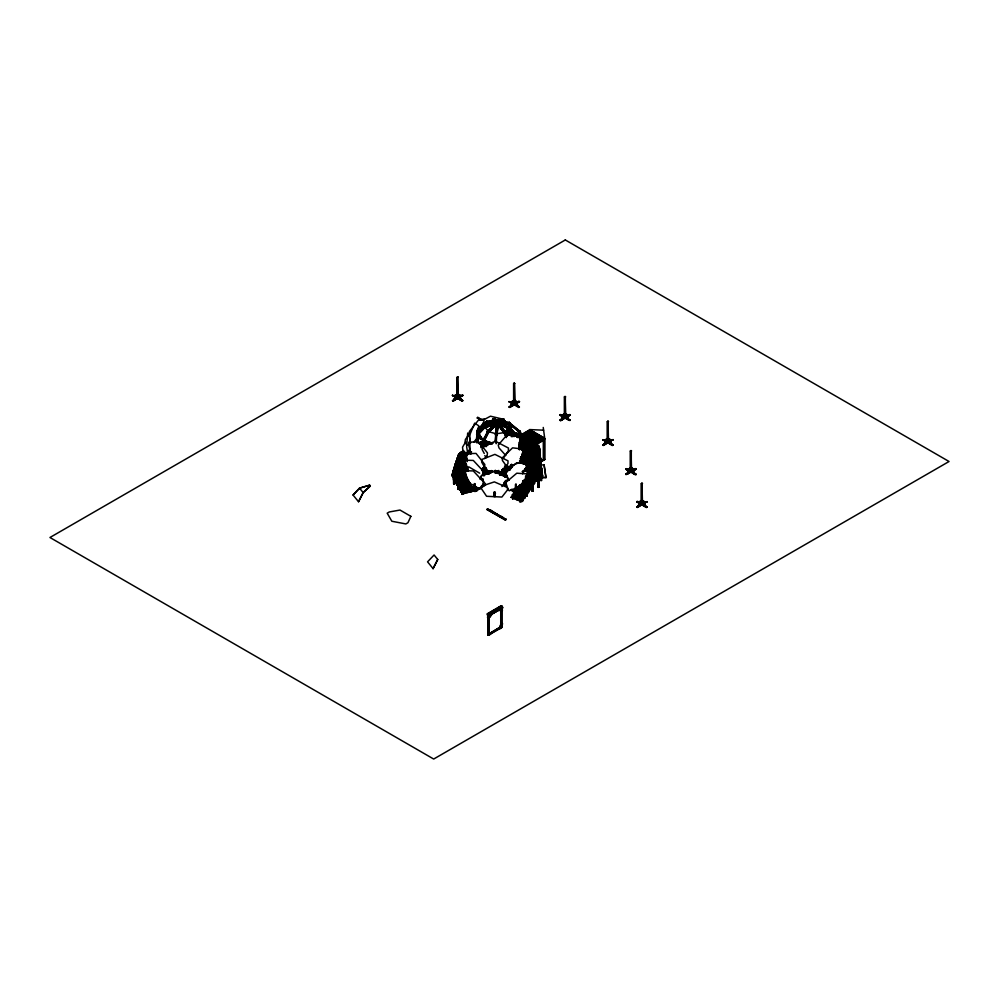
<?xml version="1.0" encoding="UTF-8"?>
<svg xmlns="http://www.w3.org/2000/svg" width="999" height="999" viewBox="0 0 999 999"><rect width="100%" height="100%" fill="white"/><g stroke="black" fill="none" stroke-linecap="round" stroke-linejoin="round"><path stroke-width="1.5" d="M495.179 473.301L495.267 470.267M493.369 423.426L485.589 422.864L485.589 422.053L499.188 422.877L504.008 420.017L504.008 419.205L499.313 421.99C499.825 423.651 495.254 423.426 495.854 421.815L494.18 419.568L487.15 422.39L485.464 425.974M499.438 422.227C510.814 417.295 488.024 420.042 487.212 422.577L485.576 426.123M499.7 424.438L498.401 422.827L496.765 422.739L495.005 424.2L494.63 422.827L483.578 426.398L483.603 427.447L494.967 423.763L494.917 422.515L495.154 423.339M495.754 470.766L495.941 472.552L495.279 471.278M495.879 442.532L497.177 425.449L501.56 424.275L497.514 422.789L501.398 423.139L497.752 424.687L501.56 423.951M495.329 441.333L495.879 432.954L496.803 433.004L496.203 443.743M495.354 442.157L495.879 432.954M495.741 441.346L496.278 432.979M495.754 442.182L496.403 432.979L495.754 442.532M496.715 424.937L495.716 434.927L496.291 424.687L498.026 424.775L498.051 425.499L495.816 424.475L487.962 432.842L496.291 424.687M496.653 434.977L497.627 424.762L496.653 434.977L498.551 424.612L504.92 433.691L498.051 425.337L499.575 424.2M497.052 434.99L498.026 424.775M506.131 436.588L504.52 432.492L509.403 428.459L508.666 423.564L502.647 420.092L499.188 422.877C499.675 424.238 505.094 423.539 510.252 424.113L510.089 423.089L499.188 422.877L499.463 422.077L509.527 422.39L509.69 423.401L509.203 422.589L508.091 422.877L509.602 423.077L520.379 431.743L519.268 432.043L508.266 423.089L509.428 422.864L508.266 423.089M499.175 421.828L502.797 419.68L502.797 418.881L497.739 421.566L497.614 422.614M497.977 422.552L498.101 421.665L502.797 418.881M501.398 423.139L498.376 423.351L498.951 421.89L504.008 419.205M496.803 424.313L494.093 425.437L497.739 424.363L497.49 426.348L496.553 426.311L496.803 424.313L493.244 424.4L493.169 423.526L496.053 423.376L495.854 421.316L496.753 421.178L497.502 423.114L493.169 423.526M494.205 495.791L495.142 495.841M511.388 435.439L511.838 432.804M511.338 436.688L511.975 432.817M512.275 436.675L512.899 432.53L510.901 432.43M518.668 448.988L520.591 439.16L519.83 436.363L507.317 434.503L498.214 445.092L498.976 447.889L505.781 455.482M476.785 442.594L477.684 434.677M498.376 422.914L496.765 422.739L495.029 424.275M502.559 423.601L508.666 423.564L502.647 420.092M469.006 433.391L469.555 431.256L478.346 420.229L484.677 418.768M504.92 433.691L498.551 424.612M499.313 424.3L505.681 433.379L506.018 432.442L499.313 424.3L505.681 433.379M498.051 425.499L499.65 424.175M468.406 454.245L470.005 448.239L469.617 435.239L467.694 433.067L466.645 446.59L467.769 454.008M467.857 451.223L465.334 458.229L465.409 475.399M465.384 458.529L467.894 451.448M467.944 451.76L465.409 458.766L466.383 458.716L465.372 458.454M467.732 454.657L469.555 449.488M468.231 453.621L469.605 449.787M504.495 432.555L498.763 425.212L504.52 432.542L497.664 433.603M509.403 428.459L501.086 425.012M501.548 610.177L496.94 609.765M501.111 623.214L499.625 627.959L500.749 625.074M500.099 627.36L501.111 624.75M500.574 628.508C506.243 616.308 497.477 630.881 501.336 628.071L502.347 623.925M476.848 437.937L480.232 429.27M506.018 433.254L499.475 424.762L500.212 423.101L510.939 427.784L510.839 428.821L499.925 423.788M463.561 456.843L458.042 455.994L458.566 454.545L465.197 455.569M464.06 459.727L457.155 458.653L458.042 456.418L463.561 457.28M457.155 458.653L458.391 456.006L458.279 457.442M464.56 462.599L456.281 461.326L457.155 459.09L464.06 460.164M455.394 468.668L455.394 463.661L456.281 461.763L465.934 463.261M456.281 461.326L457.155 459.09M455.631 463.474L465.047 465.484M455.769 463.186L456.281 461.763M467.544 467.257L466.933 468.581L454.508 466.658L455.394 464.435L465.384 465.984M454.508 466.658L455.394 464.76M455.631 464.348L455.769 462.862L465.422 464.36L455.744 462.924M464.66 471.041L453.621 469.33L454.508 467.095L466.933 469.018L466.046 471.253M452.747 474.737L453.621 469.767L464.66 471.478M456.406 463.911L456.293 470.367M453.109 471.203L453.621 469.767M452.984 472.352L453.109 470.866L465.534 472.789L453.084 470.929M453.646 472.14L452.984 471.478L465.509 474.05M459.715 459.14L458.541 462.437M458.004 463.598L459.103 461.226M456.093 468.356L457.267 465.821M458.553 463.174L459.652 460.801M457.067 467.145L455.894 470.454M455.357 471.603L456.456 469.23M455.906 471.191L457.005 468.818M461.401 466.458L459.64 471.029M466.271 456.193L467.07 454.47M468.181 452.085L467.382 453.796M460.614 469.055L461.788 466.521M479.42 431.643L481.78 426.648L486.088 423.251M479.52 431.518L481.78 426.648M464.248 473.788L464.248 476.086L465.159 476.223M467.544 466.933L466.933 468.256L454.508 466.333M463.511 474.637L464.235 475.312M467.807 469.518L467.707 470.954L467.807 467.47M497.752 424.687L500.187 425.749L498.526 424.375L498.776 423.526M500.212 423.101L510.839 428.009L510.839 428.821M515.584 435.901L509.128 427.597L510.314 427.784L517.969 436.675M517.719 437.2L510.314 427.784M510.489 428.758L510.489 429.558L499.475 424.762M510.489 429.558L499.575 424.538M510.839 429.582L510.589 434.89M510.976 430.656L510.976 434.94M519.88 438.898L521.79 441.133L521.453 449.038M521.565 448.813L521.565 441.408L521.49 444.405L521.453 441.633L519.642 439.423M521.041 461.388L528.421 462.375L520.554 461.063L520.791 460.214L528.658 461.526M524.487 452.035L539.947 452.135L524.15 453.009M522.277 460.539L520.791 458.516M528.209 462.487L528.558 461.413L521.703 441.108M528.109 464.46L528.209 463.261L523.913 462.587M528.109 464.248L525.449 463.461M528.558 465.134L528.621 469.168L540.009 468.581M528.995 470.666L528.758 471.516L528.995 470.666L541.421 472.589M525.786 483.104L528.309 479.707L525.786 483.104L527.11 482.992M532.28 470.367C529.832 479.021 530.956 467.832 532.28 471.128M535.077 472.277C531.331 480.731 535.614 466.208 535.664 471.303L539.885 471.965M533.478 474.837L534.69 472.215M534.465 472.827L535.676 470.204M537.187 475.624C544.23 460.576 536.138 479.345 537.574 475.674M540.184 474.238C533.016 472.315 539.935 476.386 540.422 473.713L534.802 473.176M540.184 474.575L534.477 472.714L540.909 473.151L532.23 472.14M541.221 472.814L541.533 471.653L539.448 471.328M533.678 472.365L541.171 473.439L541.545 472.564M541.171 473.439L530.382 471.216M484.016 440.859L488.586 431.68L495.691 425.05L497.19 425.512L495.729 425.124M484.14 420.916L479.32 430.532L477.035 432.417M358.529 501.735L363.211 492.619L370.317 485.989L363.137 492.594L358.529 501.735L353.022 494.98L359.54 488.136L369.63 485.139L370.342 486.063M480.681 444.967L487.687 431.281L489.21 431.168L480.806 447.589M481.056 445.192L488.836 430.944L487.999 431.63M480.844 445.841L488.548 430.781M481.131 446.004L488.523 431.655L496.316 433.816M481.218 446.053L488.611 431.743M437.749 559.477L433.067 568.606L437.749 559.477L434.078 554.994L427.56 561.838L433.067 568.606M524.038 470.729L525.174 468.643M524.612 471.428C531.668 460.514 521.216 473.264 525.586 471.153L526.71 468.581L525.586 471.153M522.589 473.851L527.11 465.696L527.26 463.411L516.795 462.712L505.656 472.152L505.494 474.425L509.24 480.307M453.871 399.7L457.092 394.13C459.353 398.551 449.051 404.283 457.092 394.593L457.754 394.98M454.545 400.075L457.754 394.518M510.489 406.019L513.698 400.449L514.36 400.836L511.151 406.393L510.489 406.019L513.698 400.911L514.36 401.298L511.151 406.393M561.288 419.318L564.51 413.748L565.172 414.135L561.95 419.692L561.288 419.318L564.51 414.21L565.172 414.597L561.95 419.692M604.095 444.031L607.317 438.461L607.979 438.848L604.77 444.418L604.095 444.031L607.317 438.923L607.979 439.31L604.77 444.418M627.135 473.364L630.344 467.794L631.006 468.181L627.797 473.738L627.135 473.364L630.344 468.256L631.006 468.643L627.797 473.738M638.086 506.043L641.296 500.474L641.957 500.861L638.748 506.431L638.086 506.043L641.296 500.949L641.957 501.323L638.748 506.431M492.744 443.344L483.828 440.946L478.284 434.078L484.915 427.172L493.606 424.7L483.691 427.984L495.079 424.538L494.63 422.827M465.684 441.895L462.549 447.152L462.774 449.662L466.858 455.282M465.684 452.397L462.549 457.654L462.774 460.164L465.222 463.536M513.673 492.495L515.434 489.997L513.673 492.495L514.622 492.869L515.434 491.533L514.285 493.007M493.681 419.018L494.03 419.655M479.857 478.571L483.291 473.264L483.091 470.966L473.301 460.439L464.435 460.189L468.369 470.891M503.284 458.379L508.391 450.786L508.441 448.039L495.404 441.258L482.167 446.703L482.105 449.45L484.253 453.484M469.955 433.154L465.384 439.46L465.097 441.758L466.87 445.429M484.527 473.326L487.125 473.389L485.826 473.526M527.647 465.434L527.597 465.709M501.91 486.55L507.579 479.333L507.554 477.072L494.343 471.391L481.281 475.749L481.306 477.997L485.826 484.665M484.752 458.541L487.2 455.469L487.45 452.909L478.658 441.845L468.793 442.145L468.543 444.692L471.053 453.996M482.13 470.104L484.577 467.033L484.827 464.485L476.036 453.409L466.171 453.708L467.357 461.575M489.51 615.022L487.487 617.045L487.762 618.094M490.172 615.409C485.689 621.977 491.808 614.909 493.693 611.925M488.711 617.757L491.408 614.373M493.543 611.725L488.711 618.631M480.719 420.154L477.36 417.894L477.784 417.37L482.642 420.179M477.36 418.219L477.784 417.37M497.514 422.789L498.738 421.278L499.587 421.503L497.514 423.114M498.376 423.351L499.587 421.503M507.43 423.526L502.559 419.018L502.047 419.655L504.907 422.028M502.897 419.88L503.409 419.243M481.918 469.355L483.703 467.145M482.067 469.355L483.878 467.12M482.017 470.716L484.927 467.295M483.004 470.954L485.776 467.52M483.116 470.979L485.889 467.557M514.897 433.241L514.048 432.692L512.674 434.715M488.024 473.701L483.166 472.714L485.939 468.956M512.4 436.188L515.109 432.842L515.959 433.067L513.299 435.402M483.041 472.689L485.939 469.28M513.111 436.588L515.959 433.067M513.461 436.338L516.171 432.979L518.781 434.29L517.932 433.741M514.36 435.552L516.171 432.979M514.31 436.563L517.02 433.204L517.894 433.916M486.963 470.629L484.99 473.214M487.812 470.854L486.076 473.501M516.096 435.826L517.894 433.591M486.076 473.176L487.924 470.891M488.773 471.116L486.925 473.726M518.781 433.966C513.349 440.197 525.387 430.382 516.321 436.326M488.898 471.141L487.05 473.763M517.407 435.989L518.781 434.29M489.747 471.378L487.899 473.988M491.595 470.554L488.873 473.926L483.166 472.39M488.998 473.963L491.67 470.641M490.709 473.114L492.445 470.966M502.872 474.912L504.807 474.662M504.982 474.787L503.346 475.037M478.284 434.078L484.99 427.222L487.724 430.644M353.097 495.005L359.615 488.161L369.655 485.202M478.471 434.066L485.027 427.31M476.61 434.203L484.14 426.461L485.364 426.398L476.835 435.789M476.648 434.44L484.178 426.685L485.414 426.71L476.798 435.552M476.66 434.515L484.19 426.773M476.685 434.74L484.228 426.998L485.452 426.935M477.822 434.14L485.364 426.398M477.859 434.378L485.402 426.635M487.025 431.481L494.867 423.926L495.367 424.7C494.193 427.847 485.589 431.68 487.3 432.455M487.3 431.655L495.154 424.1M487.025 432.292L494.867 423.926M488.249 433.004L495.816 424.475M487.962 432.842L496.028 425.087M473.663 442.245L476.948 438.361L478.733 425.774L474.65 423.176L469.393 435.876L470.517 443.306M486.363 422.227L486.588 421.228L495.679 421.89L495.929 422.714L483.578 427.21M486.8 421.453L486.263 421.89L487.799 421.853L486.8 421.453L477.747 428.571M485.589 422.864L493.606 423.226M493.681 422.415L496.59 423.264L493.681 422.739M486.363 421.416L495.679 421.89M463.399 455.269L459.465 453.671L459.89 452.759L465.684 454.445M459.565 453.484L459.028 454.245L460.427 452.322M461.226 451.885C459.365 452.884 465.422 452.06 466.483 454.008M462.025 451.448C460.214 452.784 464.448 450.474 464.685 452.859M460.402 455.144L463.923 452.235M460.726 455.282L464.26 452.372M487.462 442.357C485.714 442.532 488.836 442.357 487.462 445.354M486.588 457.442L486.588 456.555L486.588 457.442L484.765 455.644M483.716 473.002L487.125 473.713M524.725 464.198L526.948 462.362L526.298 462.862M519.967 461.8L525.686 464.11C529.507 463.174 520.791 462.837 519.555 460.976M538.274 476.461L537.737 487.075L538.511 487.387L539.048 476.448L527.971 471.54L539.123 475.287L529.832 471.953M539.048 477.647L539.273 476.261L528.746 472.003L526.56 474.013L537.387 478.359M526.848 474.1L527.971 472.627L538.811 476.96L538.811 487.137L538.049 486.825M528.971 473.076L528.746 472.003M530.432 473.514L527.947 475.561L527.947 476.873M530.432 474.275L527.609 476.198L529.345 475.312M529.57 475.137L527.609 476.748L527.609 475.437M529.895 475.262L525.986 478.496L525.986 479.807M525.986 479.258L529.895 476.036M525.774 479.982L529.67 476.76L528.858 476.486M518.194 486.488L528.721 490.746L518.194 486.488L521.366 487.112M522.877 483.029L524.562 483.054L524.225 482.155L524.225 482.917M527.584 492.994L528.721 491.733L518.194 487.475L516.233 489.098L526.985 493.494M524.562 482.292L522.065 484.34L522.065 485.651M516.77 488.986L516.233 489.423L527.522 493.918L527.584 492.669L517.057 488.736L518.194 487.475M522.065 485.114L523.726 483.741M517.532 489.298L516.77 489.86L527.522 493.918M514.273 492.02L516.233 490.409L526.76 494.667L524.8 496.603L514.273 492.02L525.162 496.428L525.162 495.666L521.253 498.888L521.253 500.199M524.025 484.04L520.117 487.275L520.117 488.586M529.17 479.782L532.105 477.36M514.273 492.357L516.233 490.734L526.76 494.992C523.776 496.665 520.591 500.861 521.466 499.088M520.317 487.462L519.78 487.899L524.025 484.815M520.766 487.1L523.688 484.677M531.83 478.346L533.179 478.184L533.179 478.946M512.312 494.955L514.273 493.331L524.8 497.589L522.839 499.537L512.312 494.955L522.839 499.213L524.8 497.589M529.495 480.669L533.404 477.447L533.404 476.685L531.456 478.296L531.456 476.985M519.892 488.761L523.801 485.539L522.976 485.814M528.946 481.268L532.854 478.046L532.854 478.821M512.312 495.279L514.273 493.331M529.283 481.393L533.179 478.184M529.932 481.231L531.88 479.62M516.695 492.307L518.356 490.946L518.681 491.845M520.866 488.723L523.801 485.539M511.176 497.202L512.312 496.266L522.839 500.524L521.715 501.785L511.176 497.202L521.715 501.448L522.839 500.524M528.071 484.478L527.747 483.578L525.249 485.626L525.249 486.938M529.283 482.167L532.205 479.757M511.176 497.527L512.312 496.266M516.396 493.319L516.196 493.893M514.885 495.117L517.807 492.694L517.807 493.469M539.66 474.85L538.511 476.123L539.66 474.85L531.78 471.99M527.235 485.164L523.289 488.561L523.289 489.872L527.534 486.226M535.177 478.596L534.64 479.033L537.45 477.11M514.435 496.241C514.073 497.652 514.797 495.279 518.144 493.593L518.144 492.832L514.235 496.053L514.235 497.365M526.56 486.276L523.626 488.686L523.626 489.997M525.961 487.125L527.31 486.963L527.31 487.724M513.686 497.415L517.582 494.193M536.55 478.721L539.273 476.261M514.01 497.539L517.919 494.33L517.107 494.592M533.216 481.518L532.679 481.955L533.541 481.655M529.283 472.827L527.971 472.964L539.048 476.773L529.832 473.051M533.004 482.092L538.511 477.435L534.565 475.836M523.401 490.184L527.31 486.963M525.024 489.198L522.102 491.62L522.102 490.846M531.818 483.628L536.688 479.607L535.876 479.32M525.362 489.335L522.427 491.745L522.427 490.984M534.415 481.843L536.55 480.032L534.602 481.968L525.387 478.246M522.19 493.256L521.865 492.357L519.368 494.418L519.368 495.729L520.242 494.867M531.818 484.39L536.688 479.607M522.19 492.495L519.705 494.542L519.705 495.854M532.405 484.14L531.868 490.821L532.642 491.133L533.179 484.128L523.963 480.407M519.705 495.317L521.366 493.943M529.295 487.375L528.758 487.812L529.632 487.5M525.387 479.233L534.602 482.954L532.642 484.565L532.642 491.133M527.347 476.635L538.274 481.118L538.511 479.732L527.347 475.324M533.466 484.215L534.602 482.954M520.679 495.054L517.744 497.477L517.744 498.788M527.784 489.173L531.58 485.889L531.256 484.99L531.256 485.764M517.944 497.664C517.582 499.075 518.306 496.69 521.653 495.017M520.404 496.041L521.428 495.754L516.221 499.637L521.103 495.616M528.109 489.298L531.043 486.888L525.611 493.031M530.681 487.5L532.642 485.876L523.426 482.155M538.274 481.118L526.023 475.774M521.466 484.103L530.681 487.824L532.642 486.213L523.426 482.48M530.007 488.648L530.819 488.386L525.936 493.169M527.559 491.421L530.681 488.811L521.466 485.077M526.923 492.357L530.819 488.386M525.374 494.542L525.374 493.781L523.214 495.966L523.214 497.277M528.721 491.733L526.76 493.356L526.76 495.979L525.986 495.666M521.466 485.414L532.405 489.897L532.642 488.511L521.466 483.766M523.214 496.728L525.699 493.918M526.76 493.681L527.297 493.244L519.405 490.047M532.405 489.897L522.44 485.701M531.868 490.821L533.179 490.684M520.704 500.249L524.612 497.027M521.041 500.387L524.937 497.165L524.125 497.44M526.76 495.979L527.297 492.907L516.77 488.648L516.77 491.283M537.737 487.075L539.048 486.938M477.522 429.932L487.799 421.853M477.347 439.835L481.118 437.525M500.024 421.016L502.797 419.68M500.024 422.065L504.008 420.017M458.316 398.214L462.862 395.267L462.2 394.88L452.547 400.786L457.092 398.164L456.993 377.222L457.654 376.835L458.316 398.214L457.567 398.539L457.567 377.547L458.229 377.172M457.942 376.998L457.28 377.385L457.28 398.376M462.774 400.786C449.625 394.368 465.022 399.45 462.112 401.173L452.447 395.267L456.518 396.853M452.447 395.592L456.518 397.177M456.993 394.18L453.783 396.041L456.993 394.642M457.654 397.827L462.862 395.592M452.547 400.462L453.209 400.836L462.862 395.267M452.547 400.786L453.209 401.173L457.754 398.214M460.364 399.837C462.862 400.574 457.18 397.552 457.567 394.98L458.229 394.593L461.038 399.45M452.447 395.267L462.112 400.836L462.774 400.462M513.611 404.533L513.611 383.541L514.273 383.166L514.935 404.533M513.611 383.541L514.835 383.491M514.273 403.821L519.38 407.105L518.718 407.492L509.065 401.586L513.136 403.171M509.065 401.91L512 402.847M514.835 404.483L509.815 407.492L509.153 407.105L518.818 401.198L519.48 401.586L516.071 403.883M509.153 407.105L518.818 401.536L519.48 401.91M514.835 404.158L513.898 404.695L513.898 383.703L514.56 383.329L514.56 404.32M509.153 406.78L514.36 404.87M514.935 404.208L519.48 401.586M516.982 406.156C519.48 406.893 513.786 403.871 514.173 401.298L514.835 400.911L517.644 405.769M514.173 404.533L519.38 406.78M494.093 425.112L496.128 423.926L496.803 424.637M494.093 425.437L495.367 424.375M488.061 431.506L488.936 431.006M489.21 431.168L487.687 431.281M563.274 417.182L559.865 414.885L560.526 414.498L570.179 420.404L564.41 417.832L564.41 396.84L565.072 396.453L565.734 417.832M564.41 396.84L565.646 396.79M487.412 441.895L492.182 443.319M504.507 432.929L506.818 431.593M488.186 442.569L483.079 441.97L488.186 442.569L489.51 441.795M487.974 443.019L487.312 443.406L488.636 443.406M504.507 433.254L506.718 431.531M487.812 442.058L487.812 443.156L492.182 444.08M505.169 433.304L507.48 431.98M487.599 443.568L488.361 443.244M505.407 433.279L507.579 432.03M506.031 433.803L508.329 432.467M505.544 434.84L508.991 432.854L506.056 431.481M505.544 435.177L508.991 433.179M508.054 433.391L509.652 433.229M516.683 436.888L520.379 434.752M517.919 436.501L520.379 435.077M517.869 436.638L529.557 429.882L544.705 438.623L544.705 459.627L539.51 462.624M521.765 434.715L530.219 430.269M524.587 434.503L521.228 435.564L530.319 429.995L543.856 437.812L525.586 448.576L525.586 450.224M522.427 434.765L530.319 429.995M522.714 434.927L530.506 430.432M519.293 437.125L530.981 430.706M528.384 432.205L531.081 430.432L521.99 436.001M520.054 437.562L531.83 431.193M520.054 437.887L522.652 436.063M526.548 434.14L529.145 432.642M520.142 437.949L523.401 436.825M526.635 434.19L529.233 432.692M559.865 415.209L562.799 416.146M519.505 438.748L532.492 431.58M519.605 438.798L532.592 431.63M524.7 436.076L527.397 434.627M520.267 439.185L533.254 432.018M520.367 439.235L533.354 432.067M529.458 434.315L532.055 432.817M519.73 440.372L534.103 432.18M527.522 436.201L530.119 434.702M527.609 436.263L530.207 434.752M520.479 440.809L534.765 432.892M520.579 440.859L534.865 432.942M521.241 441.246L535.626 433.054L530.432 436.388M530.332 436.326L535.526 433.329M522.002 441.683L536.376 433.816M523.389 441.321L525.986 439.822M559.964 420.079L569.617 414.498L570.279 414.885L560.626 420.791L559.964 420.079L560.626 420.454L570.279 414.885M559.964 420.404L565.072 417.457L570.179 420.404M567.345 416.146L570.279 415.209M521.453 442.869L537.037 433.878L521.553 442.932M522.215 443.306L537.899 434.365M521.678 444.493L538.648 434.802M524.363 443.381L529.557 440.384L534.765 443.057L521.228 435.239M530.319 440.821L534.215 438.573M536.713 437.013L539.41 435.239L521.228 445.741L525.674 448.314L543.856 437.812M567.782 419.455C570.279 420.192 564.585 417.17 564.972 414.597L565.646 414.21L568.443 419.068M521.89 446.116L540.172 435.676M537.474 437.45L534.877 438.948L537.574 437.512M520.442 448.314L523.064 447.24M529.145 443.131L531.743 441.633M533.041 440.884L536.938 438.636M520.604 448.339L523.064 446.915M559.865 414.885L569.517 420.454L570.179 420.079M523.501 447.053L541.683 436.888M521.041 448.838L523.726 447.614M537.787 439.135L540.384 437.637M521.228 448.851L523.826 447.677M542.445 436.988L524.163 447.764M535.851 441.009L538.449 439.51L535.951 441.071M525.012 447.927L543.194 437.425L536.613 441.446M524.925 448.201L534.015 442.619M521.965 448.089L525.024 449.2L524.737 450.137L524.737 449.363M526.523 448.688L525.861 449.075L526.91 448.901M527.16 448.326L531.056 446.066M534.29 444.205L544.043 438.573L544.705 438.961L535.614 444.205M526.148 449.238L544.705 438.623M534.477 444.642L527.097 448.576M531.843 446.928L544.043 439.885L529.582 448.239M479.295 487.937L474.338 490.796L475 491.183L484.915 485.452M483.004 485.789L485.489 484.353M474.338 483.528L474.338 491.121L479.295 488.261M483.004 486.113L485.489 484.69M474.338 491.121L475 491.508L482.43 487.212M476.286 491.083C474.313 487.362 475.374 492.107 477.06 490.646L475 487.949L477.06 490.646M607.317 442.607L607.317 421.615L607.979 421.228L608.541 442.557M532.355 465.659L525.861 469.405L526.523 469.792L533.016 466.046M537.549 462.662L534.952 464.16L534.952 451.848M540.147 461.163L544.705 459.29L539.51 462.287M608.541 421.553L607.317 421.615M532.355 465.984L525.861 469.73L526.523 470.117L526.548 467.157M540.147 461.488L544.418 459.128L544.418 438.798M530.419 467.869L533.016 466.371M607.879 441.845L613.086 445.179L612.424 445.554L602.772 439.66L606.843 441.233M602.772 439.985L605.706 440.909M607.979 438.186L604.095 440.434L608.541 438.524L611.763 444.08L610.689 444.23L607.879 439.36L608.541 438.986L611.763 444.08M487.062 509.215L487.724 508.828L505.906 519.33L505.244 519.717L487.062 509.54L505.244 520.042L505.906 519.655L490.784 510.264L489.735 510.764L490.784 510.264M487.062 509.54L487.724 509.165L505.906 519.655M609.015 441.183L613.086 439.597L603.433 445.504L602.772 445.117L607.979 441.895M602.772 445.117L607.979 442.22M610.152 440.859L613.086 439.922M602.772 444.792L603.433 445.179L613.086 439.597M610.689 444.23L611.351 443.843M602.772 439.66L612.424 445.229L613.086 444.842M629.208 471.278L625.799 468.981L626.46 468.606L636.126 474.5L635.464 474.887L630.344 471.828L630.344 450.949L631.006 450.561L631.58 471.878L625.799 474.45L635.464 468.543L636.126 468.931L632.717 471.228M630.344 450.949L631.58 450.886M625.799 469.318L628.733 470.242M631.006 467.52L627.135 469.755L631.006 467.982M625.799 474.45L631.006 471.553L631.006 450.561M632.055 470.841L636.126 469.255M625.799 474.125L626.46 474.5L636.126 468.931M633.728 473.551C636.213 474.288 630.531 471.266 630.918 468.693L631.58 468.319L634.39 473.176M630.918 471.94L636.126 474.175M641.296 504.62L641.296 483.628L641.957 483.241L642.532 504.57M642.532 483.578L641.296 483.628M636.75 501.673L637.412 501.286L647.077 506.868L646.415 507.567L636.75 501.673L646.415 507.242L647.077 506.868M636.75 501.998L639.685 502.922M641.957 500.212L638.086 502.447L641.957 500.674M641.87 503.858L647.077 501.61L637.412 507.517L636.75 507.13L641.296 504.183M641.296 504.295L641.957 503.908M636.75 507.13L641.957 504.233M644.143 502.872L647.077 501.948M636.75 506.805L637.412 507.192L647.077 501.61M644.667 506.243C647.165 506.98 641.47 503.958 641.87 501.386L642.532 500.998L645.329 505.856M487.762 615.459L487.487 613.648L501.111 605.781L502.347 606.493L502.347 608.129M487.487 615.184L487.2 614.248L501.398 605.943L495.204 609.852M492.719 611.276L487.762 614.148L488.424 614.522L502.347 606.493M488.711 613.923L488.049 614.31L488.149 634.702M501.685 606.43L500.736 606.655M488.149 614.36L502.06 606.331L502.06 627.322L488.424 635.189L487.762 634.802L487.762 613.811M502.634 607.417L488.711 615.122L502.634 607.417L502.634 608.179L488.424 615.834L498.339 610.114M502.347 608.016L488.711 615.996L488.711 614.36L487.487 613.648M488.286 633.853L487.862 631.393M500.274 626.935L487.762 634.802M501.398 626.61L487.762 634.477L488.424 634.865L502.06 626.985L501.023 627.16L501.023 609.727L501.111 627.21M489.273 634.377L490.484 634.328L488.424 631.643L490.484 634.328M482.704 420.342L490.484 416.196L502.997 419.155L506.943 423.389M497.752 424.363L500.187 425.749M481.293 438.186L480.531 438.823L481.293 438.511M506.181 437.637L503.908 431.905L505.369 432.18L507.08 436.476M505.369 432.18L503.908 431.905M478.708 443.356L482.979 441.296L478.708 443.032L483.166 446.703L478.596 443.069M504.383 433.104L505.144 432.792M465.072 453.134L462.874 451.311L463.636 451.011M504.92 434.453L505.919 434.827M510.826 466.733L510.826 465.209L511.588 467.707M506.593 486.251L504.383 484.428L505.144 483.791M504.383 484.428L505.144 484.115M504.045 482.542L505.194 485.102M504.87 485.239L505.819 485.614L504.795 482.255M506.918 485.177L505.969 484.802M515.884 484.328L515.884 493.044L514.897 492.782L514.897 488.424M516.208 492.907L515.434 493.219L511.013 489.572M511.013 489.91L515.434 493.556L516.208 493.244M483.728 428.209L483.603 426.635L494.667 423.052M498.376 423.027L501.398 422.802M510.089 425.149L510.452 429.345M506.605 434.59L509.527 433.816M506.78 434.802L509.69 434.016M508.091 422.877L518.868 431.556L520.379 431.743M506.73 432.967L509.652 434.328M519.043 431.755L520.142 431.468L520.154 434.315L525.824 449.513L520.442 435.439M506.78 435.139L509.69 434.353M509.003 434.777L509.915 434.615M510.077 434.827L508.841 434.565M467.045 459.165L467.045 459.94M530.981 445.916L530.981 446.678M537.075 444.53L537.474 445.342L537.075 444.53L534.128 445.654M528.184 448.164L528.546 447.302L530.519 450.512L528.846 448.976M537.724 445.042L531.918 446.928L538.124 445.854L537.724 445.367M536.151 445.704L532.192 446.441M521.953 449.962L526.71 449.275L523.401 450.224M526.835 451.473L526.735 448.676L538.386 445.542L538.786 446.353M521.778 450.087L526.148 448.901L526.885 449.812L523.801 450.724M523.401 449.9L526.548 449.063L519.892 431.281L519.892 437.2M529.645 448.214L526.735 449.001L530.044 448.713M526.735 448.676L538.786 446.029M523.801 450.387L526.71 449.612M539.023 446.978L533.216 448.539M533.603 448.526L539.285 447.265L536.338 448.376M530.519 449.75L530.157 450.611M465.621 475.599L453.971 478.746L453.121 477.684L461.838 475.349M457.48 476.523L461.338 475.124M464.56 474.875L453.571 478.246M453.571 477.922L465.222 474.787L453.509 478.184M453.121 477.36L453.971 478.409L465.621 475.274M454.42 478.459C454.095 480.519 462.387 474.338 465.297 475.924L464.36 475.861M456.88 478.721L453.746 479.557L453.796 483.978M459.79 477.934L465.609 476.361L453.796 479.62M466.046 476.573L453.571 479.345L465.609 476.036L467.057 477.822L455.407 480.956L453.958 479.17L453.971 484.19M458.728 478.821L454.358 479.657M454.795 480.207L466.496 477.122M454.795 480.531L466.658 477.659M454.845 480.581L457.754 479.807M462.125 478.621L465.034 477.847M465.209 478.046L455.007 480.469M453.571 480.219L453.396 478.808L455.407 481.293L467.057 478.146M455.894 480.769L456.256 481.431M463.661 478.683L464.023 479.345M455.407 481.73L467.057 478.583L468.494 480.369L456.843 483.841L455.407 481.73L456.843 483.841M459.777 480.881L465.596 479.308L463.012 461.788L463.986 469.692M455.844 482.267L467.495 479.133M455.806 482.542L458.753 481.818M463.086 480.581L465.996 479.795M466.87 480.244L467.894 479.62L456.281 483.141M467.932 479.67L453.971 483.553L468.106 479.882L463.736 481.393M460.826 482.167L456.456 483.017M456.843 483.516L468.494 480.369M469.542 483.641L469.542 482.442L457.679 485.639L456.843 484.602L468.494 481.143L468.943 482.005L468.494 481.143M456.843 484.602L468.494 481.468M468.943 481.68L457.292 485.152M457.242 485.089L461.65 483.966M460.814 485.114L457.892 485.901L469.942 482.929L469.38 482.23L457.679 485.314L457.892 486.775M463.723 484.328L468.094 483.154M469.942 482.929L458.066 486.113L458.116 489.298M458.116 486.176L468.706 483.441L469.093 484.253M468.918 483.279L469.942 483.254M469.942 483.691L458.291 486.825L459.74 488.948L471.391 485.801L469.942 483.691L471.391 485.801M468.481 484.415L459.14 486.938L458.753 486.113L459.14 486.6M461.638 486.913L458.691 487.649L470.379 484.565M459.128 487.862L470.816 484.777M523.401 470.566L526.71 470.267L522.34 471.453M523.401 470.891L526.548 470.067M464.997 486.675L470.779 484.727M460.427 488.124L461.975 490.596M463.711 487.275L470.991 484.99L459.34 488.449M459.74 488.611L471.391 485.477M522.34 471.778L526.71 470.604L526.885 464.572M459.74 489.385L471.391 486.238L472.827 488.036L461.176 491.496L459.74 489.385L461.176 491.496M459.74 489.71L471.391 486.575L472.827 488.361M460.177 489.922L471.828 486.788M460.614 490.796L472.265 487.662M460.614 490.472L472.265 487.325M468.069 489.048L460.776 491.008L472.427 487.874M461.176 491.171L472.827 488.036M462.013 493.294L461.176 491.933L472.827 488.798L474.275 490.584L462.4 493.768M461.176 492.257L472.827 489.123L473.663 490.159M465.946 491.57L468.856 490.796M473.713 489.885L462.013 492.969L462.062 494.23M466.595 492.382L474.275 490.909L462.225 493.556L463.474 493.818M462.45 493.843L463.299 493.606M473.251 490.934L474.1 490.709M494.942 421.628L492.982 418.643L496.316 422.652M497.227 422.177L494.268 419.255L494.655 418.394L497.614 422.452L494.418 418.606L493.506 418.743L493.818 419.43L494.655 418.394M495.854 421.316L496.753 421.178M492.982 418.643L496.241 421.753M494.268 418.444L497.539 421.553M484.602 439.373L481.743 439.81L478.221 435.464M499.625 475.012L505.706 474.063M501.336 474.9L505.656 474.225M505.906 519.005L504.857 519.492L505.906 519.33M484.09 426.873L485.414 426.71M526.523 449.887L539.722 449.4L539.547 447.914L529.97 448.726M536.813 448.389C522.077 451.061 536.975 444.018 539.285 447.265M526.835 449.513L536.8 449.001M525.774 450.187L524.975 450.986L525.774 450.187L526.198 452.972M526.835 450.274L539.647 449.625M536.8 450.099L527.06 450.799M538.711 450L539.647 449.95M524.138 450.899L539.722 450.162M526.885 450.911L539.722 450.374M526.923 451.136L539.722 450.499M522.777 451.585L527.035 451.373M526.997 451.56L539.81 451.248M522.477 452.147L532.692 451.61M522.839 452.21L534.128 451.585M539.947 451.798L522.614 452.759L539.91 451.898M522.639 453.384L540.022 452.347L522.964 453.446M533.116 452.36L533.816 453.746L533.154 453.896M538.386 457.355L537.425 451.823L538.011 452.997M523.039 453.983L539.76 453.246L521.603 454.133M529.545 453.971L528.883 454.108L529.632 459.765M538.086 453.534L537.499 454.17M532.904 454.345L527.21 454.308L527.509 456.593L540.322 455.944L540.022 453.658L521.678 454.67L527.497 454.782M466.308 458.179L465.334 458.229L465.409 459.415L466.271 458.828M528.371 455.02L534.415 454.87M540.197 454.795L521.878 455.981L540.209 455.182M527.784 456.306L521.977 456.593L540.322 455.944M520.604 457.217L527.859 456.843L520.616 457.292M523.501 457.392L527.872 457.255M520.691 457.829L527.971 457.867M533.641 457.055L533.528 452.335M521.753 457.854L540.322 456.93L540.534 459.552L527.734 460.202M523.601 458.004L538.898 457.33M520.279 458.466L540.409 457.854M520.404 458.541L540.409 457.53M527.597 458.441L530.444 458.354M536.138 458.017L538.985 457.929M521.003 459.053L540.496 458.066L540.621 464.036M521.977 459.078L540.496 458.129M527.684 459.041L540.534 458.354M522.564 459.59L539.11 458.753M540.534 458.678L539.597 458.728L539.722 459.565M521.391 459.727L540.621 458.891L539.647 459.041M521.391 460.064L524.125 459.927M527.772 459.64L528.708 459.59M540.621 459.228L519.917 460.352L526.948 463.124L526.948 462.362M528.334 459.927L521.316 460.614L528.558 461.75M523.351 460.764L524.15 460.726L523.513 456.58M533.928 461.101L534.328 460.314L534.715 462.812M527.809 460.851L540.621 460.202L540.921 462.5L528.109 463.149L527.996 462.05M530.656 461.038L540.621 460.539M527.897 461.388L540.709 461.126M527.897 461.725L536.438 461.351M540.834 461.625L528.021 462.275L536.525 461.938M527.809 463.474L540.621 462.837L540.659 464.26M527.847 463.711L540.659 463.061M534.715 463.573L534.128 464.21M540.921 463.486L528.109 464.123L528.409 466.421L541.208 465.771L540.921 463.486L542.569 476.173L538.036 476.411M536.65 464.023L540.921 463.811M527.809 464.685L541.008 464.41M528.196 464.997L535.314 464.697M528.284 465.259L541.096 464.672L528.321 465.884M541.133 464.91L528.284 465.596L541.096 464.997M541.358 464.985L544.093 464.847L545.966 477.672L536.388 478.159M541.208 465.447L527.734 465.559M530.257 467.095L530.144 462.387M539.273 466.633L538.286 461.975L538.286 462.737M528.409 467.732L535.526 467.37M528.483 467.944L541.308 467.682M532.754 468.056L535.601 467.907M528.583 468.543L541.396 467.957L541.47 480.232L540.534 480.269M528.583 468.868L541.433 468.181M526.873 469.093L527.859 469.355L526.835 468.868M540.496 468.568L541.433 468.519M458.529 473.201L458.928 473.938L452.21 474.662L458.591 474.338L458.529 473.201L459.54 477.984L459.14 477.247M541.208 467.082L528.409 467.407L528.708 469.705L541.508 469.055M452.322 474.038L455.569 473.876M528.583 469.805L541.396 469.155M528.621 470.042L541.433 469.393M452.322 473.713L452.41 474.575L458.216 473.963M541.52 470.117L529.383 470.729L541.52 470.442L541.296 471.853L535.289 470.916L541.47 471.953M452.06 475.299L464.872 474.325L464.947 475.187L452.147 475.836L459.852 475.524M452.21 474.338L452.285 475.199L464.872 474.325M532.03 471.141L541.608 470.654M541.608 470.979L532.03 471.466L531.893 470.304M540.534 471.091L541.47 471.116M540.571 471.403L541.508 471.353L538.399 471.166M452.697 476.498L458.504 476.211M452.472 476.436L458.866 475.786L452.397 475.899M452.784 477.047C460.651 475.649 451.985 478.284 452.697 476.173M454.345 473.976L455.419 479.145M538.036 475.899L542.569 475.674M480.194 479.333L483.204 479.183M483.229 479.42L482.117 479.245M539.123 477.51L545.966 477.172M541.508 480.531L540.496 480.044L541.508 480.531L541.508 468.731L528.708 469.705M499.625 422.29L509.69 422.602M500.199 422.989L510.252 423.301M510.252 424.113L499.762 423.251M529.557 429.558L543.606 430.194M494.13 419.568L502.647 420.192M510.901 432.767L512.899 432.53M495.766 433.666L496.703 433.703M494.817 471.041L495.754 471.091M494.755 471.978L496.028 471.928M494.118 494.63L494.13 493.219M495.054 494.68L495.454 493.169M485.589 422.053L495.691 422.577M488.074 441.67L483.504 441.121M496.803 610.127L502.347 610.764L502.347 609.877L499.438 609.477M487.212 422.577L492.719 423.101M515.684 435.689L509.028 427.822L510.202 428.009L517.832 436.975M508.891 428.121L510.064 428.309M521.79 441.133L520.367 441.471L521.553 441.645L528.309 461.938L528.309 472.764M520.479 441.246L521.69 441.346L528.421 461.713M468.456 451.486L471.565 451.885M521.59 460.576L520.791 460.214M528.446 461.638L527.472 461.563L522.09 445.467M471.004 453.084L467.907 453.009M520.554 460.739L528.558 462.075L521.153 461.488M467.619 453.271L470.729 453.683M523.801 462.812L528.109 463.486M525.337 463.573L528.209 464.135M464.21 455.981L458.316 455.069L462.425 456.106M458.279 455.144L463.798 455.994M463.561 456.518L458.042 455.994M463.324 456.68L459.19 456.043L458.953 456.893M459.19 456.705L458.042 457.08L458.042 456.418M458.141 456.855L459.09 456.93M463.324 457.804L457.779 457.33M464.435 458.591L457.405 458.129M457.405 457.804L464.298 458.866M457.155 458.329L464.06 459.39M457.155 459.415L461.301 460.064M541.221 472.477L532.542 471.466L535.277 471.328L535.289 470.142M456.893 459.665L463.811 460.676M528.758 471.191L541.171 473.114M456.618 460.252L464.922 461.476M464.797 461.75L456.518 460.801M459.378 461.001L463.548 461.588M457.904 461.014L463.424 461.863M456.281 461.001L464.56 462.275M456.281 462.087L461.8 462.937M533.478 474.063L533.866 474.9M465.696 463.773L456.031 462.287L458.766 463.099M456.006 462.337L465.671 463.836M466.67 464.847L455.631 463.136L455.532 468.369M459.777 464.11L465.297 464.96M455.394 463.661L465.047 465.159M455.494 463.773L464.797 465.334M462.287 465.821L465.384 466.308M464.81 466.446L455.119 465.334M460.664 466.133L464.81 466.77M460.639 466.196L464.785 466.833M454.857 465.584L464.535 467.033M454.757 465.809L465.784 467.52M465.784 467.844L454.882 465.534M466.933 469.355L454.508 467.095M454.27 467.619L466.658 469.93M459.765 468.856L466.683 469.867M453.971 468.256L466.421 470.117M453.871 468.481L466.283 470.404M453.971 468.581L459.528 469.443M459.428 469.667L453.996 468.206M462.15 470.092L466.283 470.729L466.308 464.947M466.046 470.929L453.621 469.33M455.007 470.317L464.66 471.803M453.359 470.354L464.398 472.052L453.359 470.679M454.732 470.891L458.903 471.478M522.827 481.518L525.686 481.968M522.577 482.042L528.309 482.929M457.117 472.127L465.397 473.401L452.984 471.153L452.847 474.075M452.747 471.678L465.297 473.626M525.449 482.817L528.309 483.266L528.309 482.205M452.847 471.778L453.746 471.928M464.36 473.563L465.259 473.701M454.358 472.577L459.877 473.426M462.637 473.851L465.397 474.275M464.485 474.338L452.709 472.515C450.999 474.475 472.327 475.487 455.119 473.776M452.709 472.839L464.485 474.662M461.451 474.65L464.485 475.124M464.498 475.561L465.397 475.699M509.028 427.822L510.302 428.109M503.246 420.254L502.797 420.454M516.171 433.304L517.02 433.529M512.225 433.816L514.872 434.528M517.532 435.239L520.179 435.951M517.357 435.452L520.004 436.163M492.794 443.156L483.878 440.746L478.459 433.991M487.824 442.395L492.02 443.531M487.824 443.156L490.621 443.918M502.222 473.963L507.267 475.374M483.653 471.94L486.575 472.727M483.479 472.152L486.413 472.939M483.479 472.914L486.413 473.701M486.413 421.765L487.5 422.115M486.501 421.703L487.574 422.053M521.303 461.251L526.835 463.486M520.392 462.062L525.611 464.173M521.391 462.699L524.3 463.973M519.368 462.4L523.688 464.06M533.091 472.515L539.66 475.174M534.84 473.888L539.123 475.611M527.971 471.54L538.511 475.799M527.984 472.839L538.511 477.097M527.385 473.339L537.974 477.547M508.966 466.745L511.65 467.495M526.798 473.826L537.325 478.084M527.884 474.875L537.087 478.596M527.347 474.987L536.913 478.871L536.913 478.109L533.004 481.331L533.004 482.642M529.058 476.198L538.274 479.92M525.424 476.261L535.963 480.844M530.756 478.671L536.013 480.794M526.148 477.285L535.364 481.343L531.418 479.745M525.924 477.472L535.427 481.293M525.924 477.809L535.139 481.206M525.387 477.922L534.602 481.968M462.674 452.709L466.258 454.158M525.661 479.12L526.523 478.808M459.89 452.759L465.147 454.882M460.002 452.897L464.91 454.882M525.387 479.557L534.602 483.279M524.787 479.72L534.003 483.778L528.733 481.643M459.565 453.808L464.335 455.407M524.25 480.169L533.466 483.891L533.404 485.139L522.639 481.068M459.028 453.921L461.688 455.332M524.188 480.207L533.404 483.941M525.274 481.268L533.179 484.453L522.877 480.881M523.426 480.844L532.942 484.64L532.942 490.884L532.105 490.634L532.105 484.403M525.599 483.479L532.405 486.226M522.827 482.642L532.105 486.326M501.323 474.075L506.93 476.348M532.105 486.65L529.47 485.589L532.042 486.376M502.722 474.975L505.531 476.111M522.24 483.141L531.456 486.863M501.873 475.337L506.081 477.047M522.002 483.329L531.218 487.375L525.949 485.252M522.927 483.991L523.264 484.677M523.189 484.977L532.405 488.698M519.617 484.99L530.082 489.622M519.555 485.039L530.082 489.298M520.866 485.901L523.563 486.913M526.136 488.036L530.144 489.585M532.18 490.571L532.942 490.884L532.867 484.715M520.279 486.063L529.495 490.122M518.956 485.864L529.545 490.072M486.126 473.264L486.9 473.576L485.064 472.889M523.626 489.46L524.163 489.011M519.505 488.336L528.721 492.057M525.549 491.446L528.184 492.507L517.594 488.299M525.499 491.496L528.121 492.22M516.533 489.173L516.533 491.471L516.458 489.235L517.307 489.485L517.232 491.845M515.696 490.846L526.223 495.104L515.634 491.233M527.297 495.529L526.523 495.229L526.523 492.932L525.986 495.779M515.696 491.183L522.277 493.843M527.072 495.729L526.223 495.479L526.223 493.181M515.034 491.396L525.574 495.979M521.391 494.567L514.81 491.583L525.337 496.166M516.57 494.493L517.432 494.18M520.079 495.916L520.941 495.604M523.588 497.327L524.45 497.015M514.273 493.668L524.8 497.927M513.673 493.831L524.2 498.414M515.047 494.642L518.993 496.241M513.074 494.318L523.613 498.576M519.43 497.502L512.849 494.505L523.376 499.088M512.312 496.59L522.839 500.849M511.713 496.753L522.252 501.336M515.671 498.676L522.302 501.286M480.094 435.139L477.41 434.003L480.119 435.377M476.798 434.64L480.906 436.588M499.862 423.851L510.939 428.596M607.879 438.136L611.763 440.372L607.879 438.598M607.879 442.17L613.086 445.179M561.7 419.068L562.362 419.455M604.507 443.793L605.169 444.168M630.918 467.47L634.79 469.705L630.918 467.932M519.38 407.105L514.273 404.158L514.273 383.166M630.918 471.503L636.126 474.5M513.698 404.158L514.36 404.533M509.065 401.586L513.611 404.208M625.799 468.981L631.006 472.215M510.901 405.769L511.563 406.156M627.547 473.114L628.209 473.501M528.896 430.594L529.557 430.981M544.043 439.335L543.381 438.961L543.381 459.29L544.043 459.677L544.043 438.249L525.861 448.738L525.861 450.387M535.377 438.324L539.36 440.621M457.654 393.806L461.538 396.041L457.654 394.268M535.102 438.499L539.073 440.784M641.87 500.149L645.741 502.385L641.87 500.611M523.076 434.727L525.724 436.251M529.707 438.549L532.355 440.084M641.87 504.183L647.077 507.192M457.092 398.164L457.754 398.539M641.296 504.507L641.957 504.895M526.535 438.636L528.708 439.56M525.062 439.697L530.369 442.757M454.283 399.45L454.945 399.837M638.486 505.806L639.148 506.181M505.731 431.293L509.652 433.566L508.728 433.778M505.469 431.468L509.265 433.666L509.69 432.929M477.784 417.694L481.431 419.805M477.36 417.894L480.719 419.83M520.791 445.591L524.487 448.052M522.976 447.177L521.128 445.679L539.31 435.514M527.197 449.5L523.401 446.99L541.583 436.825M544.043 459.24L544.705 459.627M521.965 448.863L524.45 450.299L524.45 449.525M482.842 440.746L482.405 441.583M526.523 469.031L527.185 469.405M468.793 466.895L479.67 473.176M474.05 487.412L476.111 490.097L474.05 487.412L474.05 488.936L475.661 490.796L475.661 486.438M474.05 488.936L475.349 490.546L475.374 486.276L475.274 490.584M501.398 606.268L502.06 606.655M501.111 606.543L500.836 607.142M488.424 613.761L489.085 614.148M501.398 626.935L502.06 627.322M489.722 634.765L488.424 633.166L489.435 634.602M488.424 634.103L489.085 634.477L489.085 615.596M526.148 465.159L528.209 466.77L526.048 465.372M509.203 422.589L520.204 431.531L519.093 431.83L519.268 437.712M498.526 424.051L500.187 425.412M506.043 436.026L504.345 431.73L506.755 436.6L504.67 431.593M504.932 432.355L504.233 431.768L505.944 436.076M484.19 442.157L486.376 443.956M484.103 442.22L486.326 444.056M485.564 444.368L482.105 441.983M486.563 445.329L482.217 441.933M485.801 445.966L481.231 442.332M484.915 445.991L480.344 442.694M480.344 442.357L484.815 446.041M509.19 466.933L510.776 467.894M479.47 443.044L484.04 446.353M479.47 442.719L483.928 446.391M511.788 489.26L515.097 491.995M511.788 489.597L515.097 492.332M504.383 484.103L506.593 485.926M462.874 450.986L466.258 453.821M504.345 431.73L505.094 432.442M482.017 428.509L479.92 426.873L481.78 428.696M507.067 423.426L503.046 419.143L502.709 420.067M502.559 419.018L506.58 423.289M495.329 421.566L493.369 418.593M519.78 439.123L521.653 441.421M509.128 427.597L517.744 437.612M494.193 419.755L495.916 421.815M539.023 446.653L538.386 445.542M535.926 446.191L533.828 444.143L535.564 446.291M520.154 434.315L520.279 431.768L526.71 449.275M528.184 447.402L530.519 450.512M526.71 449.937L526.323 448.788M509.24 433.653L508.841 423.489L509.265 434.428M518.868 447.315L519.03 449.051L518.993 447.465M526.71 470.604L526.323 469.78M525.474 470.005L525.861 470.504L525.861 467.594M467.932 480.007L468.494 480.706M464.373 475.774L464.772 476.598L464.385 473.489M463.099 476.448L464.935 479.483M465.409 480.082L463.499 477.709L466.371 482.042L466.371 481.268M463.661 479.445L466.358 482.779M459.615 478.758L461.526 481.131M459.615 479.52L462.487 483.091L462.487 482.317M460.676 481.605L462.475 483.828M455.694 478.446L457.53 480.719L457.167 481.58L457.167 480.819M454.645 479.395L454.82 483.966M455.894 481.53L457.692 483.753M459.665 486.201L461.501 489.235M458.741 485.676L459.14 489.273M460.052 487.45L461.975 489.835M456.843 484.278L458.291 486.063L458.291 489.51M458.291 487.162L459.74 488.948M453.971 482.355L454.133 483.766M461.176 491.933L462.624 494.055M359.54 488.136L363.249 492.694M498.214 424.75L504.582 433.828M521.028 456.98L523.226 460.914L520.791 456.993M520.679 457.717L522.877 461.663L520.891 458.291M634.79 473.414L631.58 467.844L630.918 468.231L634.128 473.801M607.879 438.898L611.101 444.468M645.741 506.106L642.532 500.536L641.87 500.911L645.079 506.481M568.856 419.318L565.646 413.748L564.972 414.135L568.194 419.692M518.056 406.019L514.835 400.449L514.173 400.836L517.395 406.393M461.438 399.7L458.229 394.13L457.567 394.518L460.776 400.075M495.854 421.64L496.603 423.251M494.018 418.668L494.343 419.343M493.893 418.681L494.205 419.368M509.19 466.608L510.339 469.068M508.966 466.421L510.152 468.968M508.004 466.421L509.802 470.317M507.792 466.271L509.64 470.267M506.855 466.346L508.728 470.379M506.68 466.258L508.578 470.691M505.581 466.283L507.679 470.504M505.132 465.359L506.406 468.094M504.545 466.446L507.255 472.003M504.158 468.007L506.231 472.165M503.896 469.53L505.844 473.713L505.681 476.973M503.246 468.469L505.706 473.738L499.625 474.675L497.777 470.679M503.121 468.494L505.057 472.677M502.859 469.692L504.807 473.876M502.734 469.717L504.67 473.901M501.823 469.855L503.633 474.388M501.698 469.88L503.633 474.063M501.311 471.428L502.609 474.55M500.399 471.565L501.698 474.687M500.299 471.978L501.698 474.363M498.763 470.417L500.536 474.862M497.689 470.804L498.901 473.401M496.828 471.029L498.002 473.563L496.753 471.166M495.367 470.616L496.466 472.964M496.016 473.026L495.816 473.351M497.202 514.31L497.689 515.347M492.657 511.688L493.144 512.724M495.079 424.538L494.755 423.588M496.103 424.637L496.316 425.412M522.202 445.242L527.36 461.788L521.603 444.18M511.6 464.897L512.325 467.27M510.501 465.334L511.226 467.707M505.556 480.681L506.231 482.929M505.869 482.942L505.482 480.432M504.408 482.192L505.494 485.751M495.454 422.077L495.691 422.902M545.966 477.672L544.093 464.847M539.61 449.4L540.022 452.672M540.934 465.397L542.569 476.173M540.571 469.105L540.596 471.503L540.509 470.641M537.787 452.884L538.561 458.553M538.011 455.644L538.386 458.091M538.798 460.714L538.199 460.114L538.199 460.889M537.387 452.909L538.161 458.566M537.612 455.669L537.986 458.116M538.686 462.712L539.273 467.182L538.686 461.95L538.586 463.923M538.498 464.735L538.873 467.207L538.873 465.896M534.115 458.304L533.154 452.035L533.341 453.783M533.116 453.121L533.716 457.592L533.716 456.281M534.453 461.838L535.014 467.395M533.341 455.881L533.716 458.329M533.928 460.339L535.189 468.593M535.002 468.131L534.053 461.863L534.79 468.618M534.24 465.709L534.602 468.156M533.391 465.272L534.328 471.441M533.391 465.784L534.09 470.404M533.154 465.397L534.09 471.565M529.258 452.559L529.845 457.792M529.258 453.321L530.032 459.752M528.858 452.572L529.445 457.267M530.044 463.811L529.932 464.96M530.369 465.909L530.731 468.356M529.745 462.4L530.344 467.082M530.332 468.369L529.782 463.936L529.782 464.71M528.658 459.278L528.746 464.498M526.798 450.049L528.334 460.252M529.632 469.655L529.557 471.416M525.799 452.984L525.374 450.199L525.374 450.974M524.975 450.224L525.399 453.009M496.053 423.376L496.128 424.25M465.484 460.314L465.259 458.853M465.372 469.28L463.012 451.286L465.809 471.203M454.745 473.963L455.194 476.898M454.57 476.211L455.02 479.158L455.02 478.396M452.06 474.962L452.147 475.836M543.244 427.447L544.705 438.299M465.596 479.358L465.909 482.867M497.14 421.615L497.227 422.515M519.892 431.281L519.917 434.028M642.245 504.408L642.245 483.404L641.583 483.791L641.583 504.782M641.957 483.241L641.87 504.945M631.293 471.715L631.293 450.724L630.631 451.111L630.631 472.102M630.918 451.273L630.918 472.265M608.266 442.382L608.266 421.391L607.604 421.778L607.604 442.769M607.979 421.228L607.879 442.932M565.359 417.619L565.359 396.628L564.697 397.003L564.697 417.994M565.072 396.453L565.072 417.457M564.972 397.165L564.972 418.156M544.33 438.736L544.33 459.078M543.756 439.173L543.756 459.515M543.668 439.123L543.668 459.453M543.106 437.699L525.012 448.251M542.382 438.873L542.107 440.247L542.107 439.036M540.921 462.5L528.109 463.149M540.909 473.151L540.671 473.676M540.546 472.702L540.571 480.581M540.109 454.582L521.778 455.294L527.597 455.407M539.847 469.905L539.847 470.666M539.647 448.863L526.835 449.175L526.923 450.049L539.722 449.075L539.685 463.948M539.647 465.272L539.685 470.092M539.46 468.381L539.46 469.143M538.985 462.599L538.985 463.911M539.06 468.394L539.06 469.168M538.798 451.998L538.798 456.356M538.798 462.162L538.798 463.973M538.761 451.76L538.598 460.864M538.736 477.023L538.736 487.2L537.974 486.888L537.974 476.71M538.399 462.187L538.386 463.998M538.511 476.885L538.511 487.387M538.086 452.772L538.086 454.083M537.986 456.068L537.986 457.38M537.899 453.596L537.824 454.433M537.325 478.409L526.798 474.15M536.55 479.045L536.588 477.972L532.679 481.193L532.679 482.505M536.326 442.37L536.038 443.743L536.038 442.532M536.363 479.47L536.363 480.232M535.614 451.473L535.614 464.547M535.239 452.697L535.339 464.373M534.964 478.396L534.964 479.72M534.665 451.685L534.665 454.595L534.577 451.635M534.615 466.108L534.615 467.42M534.64 478.271L534.64 479.582M534.29 451.473L534.29 454.37M534.29 458.728L534.29 464.547M534.115 456.256L534.115 457.567M533.816 452.984L533.816 454.295M533.903 458.791L533.903 459.552M533.741 453.758L533.553 452.023L533.416 454.32M531.131 476.848L531.131 478.159M530.919 468.806L530.919 469.567M530.744 466.308L530.744 467.619M530.719 486.75L530.681 487.824M530.444 463.024L530.444 464.335M530.519 468.831L530.519 469.592M530.494 488.249L530.494 489.011M530.269 445.866L530.269 447.077M530.357 463.798L530.182 462.062L530.044 464.36M530.344 466.321L530.344 467.632M530.069 461.301L530.069 460.527L529.67 461.313M530.032 480.232L529.707 480.644M529.982 446.041L529.982 447.24M529.67 476.76L524.8 481.555L524.8 480.781M529.545 453.196L529.445 455.119M529.445 456.493L529.445 457.804M529.495 479.907L529.495 481.218M529.358 454.033L529.283 454.857M529.345 476.635L529.345 477.397M529.283 478.633L529.283 481.543M529.145 453.221L529.045 455.144M529.058 478.821L529.058 481.73M529.095 487.187L529.095 488.499M528.958 454.058L528.883 454.882M528.758 487.05L528.758 488.361M528.546 447.302L528.546 448.064M528.558 461.413L528.508 473.389M528.508 478.321L528.421 481.256M528.284 478.521L528.209 481.481M527.971 478.771L527.971 481.68M527.971 482.067L527.971 482.842M527.859 452.547L527.859 458.354M527.822 464.535L527.734 474.75M527.747 483.578L527.747 484.34M527.647 464.835L527.547 473.776M527.41 474.075L527.46 461.326L526.66 461.363L526.623 462.999M527.41 478.434L527.41 482.792M527.135 449.163L527.197 449.825M527.122 451.91L527.31 453.471M527.135 490.109L527.135 491.421M526.948 450.761L527.01 451.948M527.06 461.351L527.06 462.112M526.923 464.81L526.923 469.405M526.972 486.825L526.972 487.599M526.985 495.791L527.072 493.431L526.298 493.119L526.298 495.417M526.798 489.972L526.798 491.283M526.123 486.088L525.786 486.501M525.674 437.812L524.263 436.988M525.699 467.382L525.699 470.292M525.661 478.359L525.661 479.67M525.586 485.764L525.586 487.075M524.937 497.165L524.937 497.927M524.463 480.656L524.463 481.418M523.751 496.291L523.414 496.703M523.613 498.901L513.074 494.642M523.414 480.507L523.414 483.628M523.464 485.414L523.464 486.176M522.964 461.6L522.964 462.375M522.739 446.94L540.921 436.113L522.652 446.89M522.877 495.829L522.877 497.14M522.602 484.665L519.78 487.137L519.78 488.449M521.703 445.554L521.703 448.514M521.703 457.392L521.453 460.876L521.453 456.443M521.865 492.357L521.865 493.131M521.59 457.617L521.565 460.651M520.929 498.763L520.929 500.074M520.654 448.676L520.654 441.271L520.554 448.901M520.279 431.768L520.279 449.525M520.054 431.493L520.117 449.325M519.43 436.438L519.03 431.506L519.03 437.425M519.43 442.357L519.43 449.762M519.268 442.145L519.268 449.55M518.356 490.946L518.356 491.708M517.919 494.33L517.919 495.092M517.382 492.907L517.045 492.782M517.407 497.34L517.407 498.651M516.995 489.735L516.995 492.145M516.208 484.203L516.208 491.458M516.196 493.131L516.196 494.443M515.771 484.378L515.859 494.305M515.434 484.503L515.434 493.556M515.109 490.134L515.034 491.72M514.173 383.866L514.173 404.87M513.898 495.916L513.898 497.24M513.036 499.113L512.712 498.214L512.712 498.976M511.925 464.76L511.925 466.296M511.7 464.298L511.7 467.257M511.363 464.435L511.363 467.395M511.226 430.132L511.226 435.851M510.826 465.209L510.826 468.756M510.089 423.089L510.089 423.901M510.052 424.563L510.089 429.445M509.927 435.439L509.927 428.521L509.69 434.577M509.527 422.39L509.527 423.201M508.004 429.57L508.004 435.502M507.642 429.483L507.642 435.402M507.517 429.445L507.517 435.364M507.155 429.345L507.155 435.264M505.357 474.2L505.357 477.11M505.244 474.25L505.244 477.147M504.92 481.643L504.92 484.552M504.82 473.763L504.707 476.71M503.646 419.105L503.646 419.917M502.435 418.781L502.435 419.592M501.398 608.491L501.398 627.372L500.736 626.985L500.736 609.552M497.49 426.348L496.553 426.311M495.716 434.927L495.317 434.103L495.317 434.902M495.417 513.711L494.93 512.999M495.054 492.02L495.054 496.703M494.655 491.995L494.655 496.353L494.517 491.995M494.118 491.97L494.118 496.653M488.998 615.297L488.998 616.058M488.711 631.805L488.711 633.329M488.424 614.198L488.424 635.189M488.124 442.22L488.124 442.994M487.962 443.456L488.249 444.817L488.249 443.618L487.037 442.919L487.037 444.118L487.312 443.081M486.813 442.619L486.913 445.804M486.588 421.228L486.588 422.04M486.575 441.333L486.575 445.779M486.038 442.32L486.038 446.753M485.826 421.865L485.826 422.677M485.814 442.507L485.814 445.467M484.577 441.533L484.627 446.291M484.54 472.44L484.59 475.649M484.14 472.977L486.913 469.218L484.016 472.952M483.603 438.399L483.653 447.589M483.603 472.477L483.691 475.924M477.909 429.433L477.909 432.392M477.909 435.352L477.909 442.757M477.684 429.62L477.609 432.642M477.684 435.539L477.609 441.521M477.372 429.87L477.372 432.829M477.372 435.789L477.372 441.708M477.147 430.594L477.147 442.445M476.835 436.775L476.835 442.694M476.61 436.963L476.61 441.408M475 483.916L475 491.508M474.712 491.021L474.712 483.753L474.612 490.959M473.876 491.296L473.876 490.097L462.225 493.231L462.225 494.43M473.663 489.835L473.713 491.083M473.264 489.672L461.613 492.807M471.828 487.112L460.177 490.247M471.953 490.684L471.953 491.446M471.578 490.784L471.578 491.545M471.066 488.836L471.066 489.597M470.704 488.936L470.704 489.697M469.63 486.276L469.63 487.05M469.268 486.376L469.268 487.15M468.356 486.238L468.356 487M468.069 491.733L468.069 492.495M467.994 486.338L467.994 487.1M467.619 483.029L467.619 483.791M467.694 491.833L467.694 492.594M467.495 479.458L455.844 482.592M467.257 483.129L467.257 483.891M467.182 489.885L467.182 490.646M466.908 467.332L466.908 470.454M466.82 489.972L466.82 490.746M466.745 481.181L466.745 481.943M466.346 465.184L466.346 470.991M465.746 487.325L465.746 488.086M465.297 478.621L465.297 479.395M465.384 487.425L465.384 488.186M465.047 468.294L465.047 469.055M465.047 475.674L465.059 476.885M464.71 455.794L459.465 453.671M464.66 468.231L464.66 468.993M464.473 487.287L464.473 488.049M464.173 470.966L464.173 471.728M464.11 487.375L464.11 488.149M464.173 492.769L464.173 493.543M463.786 470.904L463.786 471.665M463.636 472.889L463.636 473.651M463.736 484.078L463.736 484.84M463.811 492.869L463.811 493.643M463.561 459.64L463.561 460.414M463.236 472.827L463.236 473.588M463.374 484.165L463.374 484.94M463.299 490.921L463.299 491.695M463.174 459.59L463.174 460.352M462.862 482.217L462.862 482.992M462.937 491.021L462.937 491.783M462.674 462.312L462.674 463.074M462.637 477.135L462.637 476.373L462.237 477.147M462.287 462.25L462.287 463.024M462.225 473.676L462.225 474.438M462.137 464.235L462.137 464.997M461.75 464.173L461.75 464.947M461.863 488.374L461.863 489.135M461.688 467.507L461.688 468.269L461.301 467.445M461.413 479.67L461.413 480.432M461.051 479.77L461.051 480.531M460.914 467.657L460.914 468.419M460.527 467.594L460.527 468.356M460.589 488.324L460.227 489.185L460.227 488.424M460.027 470.329L460.027 471.091M459.852 485.114L459.852 485.889M459.49 472.252L459.49 473.014M459.49 485.214L459.49 485.989M459.428 459.003L459.428 459.765M459.103 472.19L459.103 472.952M459.041 458.941L459.041 459.715M458.978 483.266L458.978 484.028M458.966 485.951L458.966 489.073M458.603 484.128L455.731 479.795L455.731 480.569M458.154 461.613L458.154 462.375M457.892 485.576L457.892 489.023M456.768 467.008L456.768 467.782M456.406 465.472L456.406 470.142M455.507 469.617L455.507 470.392M454.97 471.54L454.97 472.315M454.595 479.32L454.645 483.753M454.42 480.569L454.42 483.479M453.571 479.021L453.571 483.703M481.718 459.528L481.693 462.125L486.788 471.091L502.11 471.865L507.967 463.461L508.004 460.851L494.905 454.37L481.718 459.528M505.656 482.642L505.494 484.927L509.24 490.809L521.84 485.714L527.11 476.198L527.26 473.913L516.795 473.201L505.656 482.642M524.025 451.773L519.967 462.262L507.367 467.345L502.422 460.502L502.222 457.929L512.562 447.839L523.826 449.188L524.025 451.773M410.864 516.333L407.942 522.727L405.844 523.938L391.82 521.241L387.187 513.174L389.285 511.963L399.987 510.052L410.864 516.333M520.554 459.041L521.828 461.501L520.554 459.041M483.291 483.753L479.857 489.06L468.981 482.792L464.435 470.691L473.301 470.941L483.091 481.456L483.291 483.753M507.579 489.835L501.91 497.052L486.588 496.278L481.306 488.499L481.281 486.251L494.343 481.893L507.554 487.574L507.579 489.835M502.934 419.118L502.41 419.755L502.972 419.155M531.668 477.172L531.131 477.609L531.992 477.847L531.668 477.172M565.309 239.96L49.95 537.499L433.691 759.04L949.05 461.501L565.309 239.96M514.273 400.124L510.389 402.36L514.273 400.587L518.144 402.36L514.273 400.124M565.072 413.424L561.201 415.659L565.072 413.886L568.943 415.659L565.072 413.424M533.941 449.6L533.578 450.462L533.941 449.6M538.523 449.4L538.161 450.274L538.523 449.4M500.611 515.946L499.562 516.433L500.611 515.946M540.796 461.401L528.021 462.599L540.784 461.338M528.483 475.886L528.483 475.886M459.552 456.243L459.552 457.018L459.552 456.243M520.067 501.186L520.067 501.948L520.067 501.186M536.376 443.981L535.714 443.606L536.376 443.981M466.908 460.614L466.508 460.114L466.908 460.614M502.972 518.081L502.497 517.032L502.972 518.081M534.665 464.76L534.665 458.953L534.577 464.71"/></g></svg>
